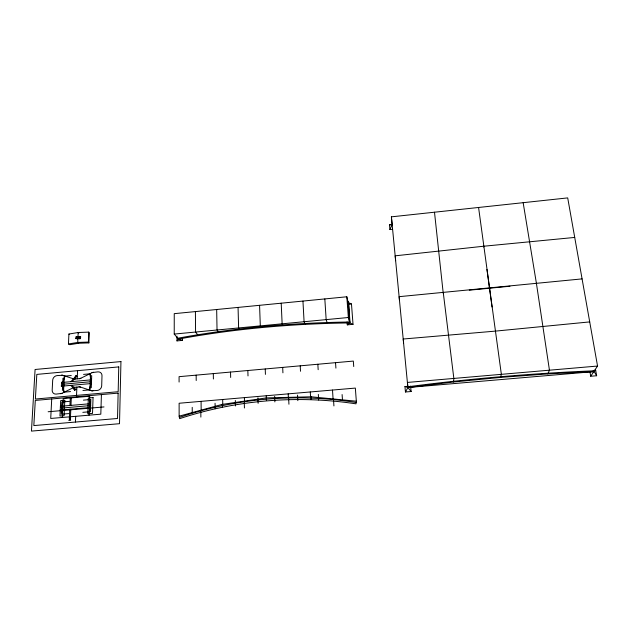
<?xml version="1.0" encoding="UTF-8"?>
<svg xmlns="http://www.w3.org/2000/svg" width="629" height="629" viewBox="0 0 629 629"><rect width="100%" height="100%" fill="white"/><g stroke="black" fill="none" stroke-linecap="round" stroke-linejoin="round"><path stroke-width="0.94" d="M177.724 338.253L174.233 334.07L174.249 313.659L346.815 296.778L347.971 301.535L349.496 322.017L348.356 317.511L346.815 296.778M79.435 337.82L79.553 337.262M77.108 337.388L76.84 338.426M101.418 394.587L100.813 414.173L50.721 418.458L51.72 398.967M89.051 415.179L89.727 396.239L63.215 398.574L62.334 417.459M89.955 390.208L90.56 373.414M443.217 293.13L434.497 212.209M88.893 342.891L88.414 342.066L88.783 332.128L78.161 332.497L68.907 334.046L68.459 343.961L69.827 344.7L78.696 343.245L88.893 342.891L89.255 332.977L88.783 332.128M75.449 422.051L75.684 416.319M76.463 397.41L76.486 396.781M76.549 395.397L76.887 387.094M77.225 378.855L77.564 370.67M78.884 338.74L78.955 336.932M79.317 336.554L80.017 337.168L79.954 338.779L79.254 338.174L79.317 336.554L77.666 337.089L78.507 337.718M76.251 338.693L76.368 337.616L77.045 337.325M77.367 339.031L76.659 338.426L76.722 336.806L77.65 337.089L77.375 337.765L78.082 338.371M80.072 338.276L77.933 337.852L77.744 342.435L78.696 343.245M69.442 416.854L69.772 409.259M69.937 405.477L70.267 397.953M70.833 385.373L72.98 387.865M70.998 381.669L73.365 378.792M70.487 416.768L70.81 409.172M70.975 405.391L71.305 397.866M61.477 409.345L61.241 414.189L68.695 413.607M61.595 406.829L61.823 402.017L69.269 401.365M62.617 385.498L62.389 390.239L63.623 390.137L64.378 392.126L70.55 391.576M62.735 383.03L62.955 378.312L64.182 378.202L65.125 376.079L71.25 375.521M63.513 392.559L64.292 375.804M76.699 337.734L76.73 338.143M311.048 399.415L311.237 396.797L356.329 401.208L356.022 403.842C297.006 394.918 236.315 399.973 179.627 418.655L179.139 416.154L179.123 403.244L355.346 388.085L356.329 401.208M410.588 386.072L411.122 391.513L405.461 391.993L404.942 386.56L407.891 387.519L453.533 381.992L453.847 378.43L443.241 292.383M79.553 338.166L79.844 337.576M483.756 247.055L483.866 246.214L574.725 237.432M79.844 338.017L79.797 337.348M82.839 412.341L89.169 411.791L90.623 405.563L89.609 399.588L83.421 400.13M82.934 390.483L89.129 389.933L91.496 381.669L89.695 373.846L83.555 374.404M62.491 414.086L61.548 408.087L63.057 401.907M63.623 390.137L62.672 384.264L64.182 378.202M79.702 337.136L79.569 337.867M453.533 381.992L500.542 377.408L501.36 374.334L478.575 207.476M348.207 302.486L351.477 303.98L353.026 324.328L349.724 322.921L348.466 301.519L349.991 322.001L349.724 322.921L347.287 324.863L347.074 321.962M76.958 338.418L76.903 337.372M79.812 338.15L78.263 338.135M500.542 377.408L547.82 373.909L549.447 370.19L536.411 283.325L523.155 202.687M392.567 229.294L389.933 229.569L392.126 224.616L391.403 216.84L567.704 197.899L597.55 366.047L590.717 376.252L596.646 375.749L595.671 370.222L593.98 370.371M405.461 391.993L407.891 387.519L407.435 382.432L597.55 366.047M182.465 338.481L182.465 340.391L176.977 340.902L178.424 339.094C234.916 328.668 292.312 323.715 349.724 322.921M72.028 381.575L74.379 379.114L80.111 378.595L92.329 372.557L97.904 371.873A4.489 3.963 -44.7 0 1 102 375.694L101.694 385.813A4.513 3.994 -45.6 0 1 97.298 390.452L91.692 390.766L79.781 386.843L74.033 387.354L71.863 385.286M77.493 337.356L80.142 336.484M78.193 337.962L79.073 337.631M391.403 216.84L407.891 387.519L594.193 371.59L595.671 370.222M75.967 336.932L75.889 338.654M75.189 379.043A4.482 3.923 -45.1 0 1 73.593 378.862L62.593 375.269L57.09 375.592A4.489 3.9 -46 0 0 52.694 380.16L52.176 390.232A4.513 3.931 -46.8 0 0 56.17 394.092L61.736 393.416L73.216 387.747A4.521 3.971 -46.6 0 1 74.843 387.283M76.659 338.426L77.587 337.962M78.318 338.559L79.954 338.779M80.237 338.237L80.331 336.523M179.139 416.154L222.108 404.408L266.311 397.905L311.237 396.797M78.947 337.671L80.819 337.01M76.109 336.877L77.634 337.081M77.933 337.852L79.254 338.174M76.038 338.661L77.375 337.765M68.459 343.961L77.744 342.435L88.414 342.066M349.991 322.001C292.1 322.803 234.24 327.803 177.276 338.323L182.465 340.391M407.828 386.78C469.832 378.65 532.197 373.312 594.68 370.788M469.281 290.189L509.954 286.242M389.485 224.852L392.111 224.569L389.485 224.852L389.933 229.569M483.866 246.214L395.177 255.822L395.633 260.736M589.719 321.906L495.455 331.113L403.236 339.015L403.59 343.009M582.084 278.891L399.132 296.668L399.478 300.442M347.688 304.35L351.477 303.98M174.233 334.07L348.356 317.511M347.287 324.863L353.026 324.328M90.474 375.82L91.708 375.702L91.291 387.668L90.041 387.779M62.774 382.125L61.548 382.235L61.343 386.513L62.57 386.403M63.993 382.298L90.324 379.932M61.5 383.14L63.961 382.919M62.672 384.264L91.496 381.669M61.383 385.608L63.844 385.388M63.82 386.002L90.191 383.643M89.609 399.588L90.859 399.478L90.427 411.68L89.169 411.791M60.408 405.681L61.65 405.571M62.861 406.09L89.46 403.779M60.353 406.939L62.837 406.719M61.548 408.087L90.623 405.563M60.227 409.455L62.719 409.243M62.688 409.872L89.318 407.568M48.142 411.759L104.005 406.932M404.942 386.56L407.765 386.316M547.82 373.909L594.193 371.59L596.646 375.749M77.705 337.097L78.428 337.726M592.416 371.244L594.193 371.59M68.907 334.046L69.505 334.376M76.722 336.806L78.68 338.496L77.965 337.058L78.161 332.497L78.814 333.071M77.477 337.718L78.185 338.323M217.492 331.687L218.397 332.505M407.891 387.519L411.122 391.513M197.781 334.942L195.572 332.041L195.407 311.591M218.137 331.609L217.036 329.997L216.675 309.507M239.334 329.124L238.611 327.945L238.061 307.416M261.184 327.497L260.312 325.885L259.573 305.317M282.696 325.004L282.138 323.809L281.202 303.202M304.751 323.392L304.082 321.718L302.95 301.071M327.151 322.685L326.16 319.618L324.823 298.932M589.916 371.653L590.717 376.252M222.108 404.408L222.477 406.947M486.932 269.416L492.059 306.983M353.734 366.542L353.325 361.077L179.084 376.669L179.092 382.047M342.097 394.548L342.483 400.146M335.54 362.674L335.91 368.122M333.559 400.303L333.92 405.925M332.505 390.051L333.079 398.935M317.842 364.254L318.172 369.695M318.321 394.422L318.659 399.997M310.286 391.961L310.553 396.82M300.222 365.834L300.505 371.267M297.548 395.098L297.832 400.657M288.672 398.652L288.931 404.227M288.192 393.864L288.357 397.363M282.68 367.399L282.924 372.824M274.645 396.364L274.873 401.907M265.226 368.964L265.43 374.381M266.232 395.751L266.405 400.492M257.929 397.795L258.118 403.338M247.842 370.52L248.007 375.922M244.39 397.63L244.484 401.113M244.272 402.442L244.429 407.993M305.419 323.345L305.442 324.257M235.317 400.437L235.45 405.964M230.536 372.069L230.662 377.463M222.674 399.494L222.768 404.313M215.063 403.26L215.149 408.787M213.31 373.61L213.396 378.996M201.076 401.357L201.17 410.132M200.816 411.547L200.871 417.098M196.162 375.143L196.209 380.521M192.215 407.333L192.254 412.852M176.969 336.138L176.977 340.902M61.39 375.198A4.489 3.908 -45.9 0 1 62.971 375.371M62.129 393.243A4.513 3.931 -46.7 0 1 60.502 393.707M92.919 390.837A4.513 3.986 -45.8 0 1 91.307 390.656M91.936 372.73A4.489 3.955 -44.8 0 1 93.564 372.266M80.897 378.202A4.482 3.923 -45 0 1 79.27 378.674M78.94 386.914A4.521 3.971 -46.5 0 1 80.543 387.094M179.383 417.404A497.303 427.012 85.2 0 1 356.171 402.529M70.59 417.711L69.992 419.213L70.7 420.235L69.819 419.504L68.938 420.463L69.67 419.244L69.206 417.829L69.843 418.953L70.59 417.711M74.568 390.2L75.079 390.397L74.945 389.359L76.148 389.217L74.875 389.06L74.308 387.739L74.576 389.013L73.294 388.801L74.639 389.312L74.576 390.137M118.134 393.117L117.521 418.489L33.832 425.581L35.303 400.406L118.134 393.117M118.763 366.904L118.166 391.725L35.381 399.03L36.82 374.397L118.763 366.904M120.949 361.573L119.51 423.702L31.45 431.101L35.09 369.482L120.949 361.573M93.061 397.575L92.518 413.379L87.769 413.78L88.343 397.992L93.061 397.575M64.803 400.241L64.095 415.683L59.944 416.036L60.683 400.602L64.803 400.241M76.203 375.662L75.952 376.598L77.139 376.574L75.865 376.905L75.173 378.328L75.559 377.007L74.253 377.455L75.645 376.7L75.802 375.474L76.203 375.662"/></g></svg>
